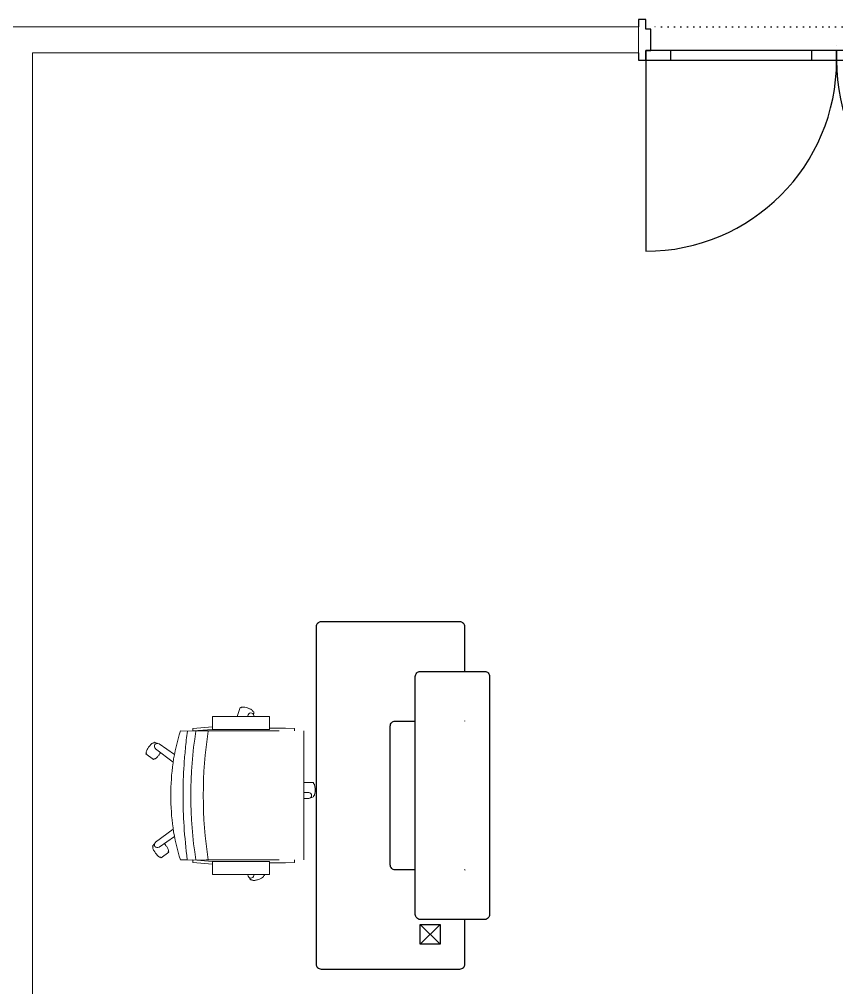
# Model space of a CAD drawing. Extents: x -5598 to 26293, y -3808 to 13850.
# Drawn here: x 1010.3 to 1340, y 11112.5 to 11503 of the extents above; entities that cross this region are included whole.
import ezdxf

# ---------------------------------------------------------------- set-up
doc = ezdxf.new("R2010")
doc.units = 0
doc.header["$LTSCALE"] = 100
doc.header["$MEASUREMENT"] = 0
doc.linetypes.add('DOT', pattern=[0.25, 0, -0.25])
doc.layers.add('KA-PEN-8 @ 1', color=5, linetype='Continuous')
doc.layers.add('TEFRIS', color=7, linetype='Continuous')
doc.layers.add('Y-DUVAR ALCIPAN', color=94, linetype='Continuous', lineweight=20)
doc.styles.add('OLC-50', font='romans.shx', dxfattribs={"width": 0.5, "height": 0.15})

# ---------------------------------------------------------------- blocks, each defined once
blk = doc.blocks.new('*U145')
at = {"color": 0}
for p, q in [((-157, 13.5), (-157, 90.5)), ((-3, 13.5), (-3, 90.5)), ((-147, 13.5), (-147, 9.5)), ((-90.1, 13.5), (-90.1, 9.5)), ((-70, 13.5), (-70, 9.5)), ((-13.1, 13.5), (-13.1, 9.5)), ((-80, 7.5), (-80, 7.5))]:
    blk.add_line(p, q, dxfattribs=at)
at = {"color": 0, "linetype": 'DOT', "ltscale": 0.1}
blk.add_line((-155, 0), (-5, 0), dxfattribs=at)
at = {"color": 0}
for points in [[(-160, 10.5), (-160, 13.5), (-157, 13.5), (-157, 9.5), (-155, 9.5), (-155, 1), (-157, 1), (-157, -3), (-160, -3), (-160, 0)], [(0, 10.5), (0, 13.5), (-3, 13.5), (-3, 9.5), (-5, 9.5), (-5, 1), (-3, 1), (-3, -3), (0, -3), (0, 0)]]:
    blk.add_lwpolyline(points, dxfattribs=at)
for points in [[(-157, 13.5), (-157, 9.5), (-80, 9.5), (-80, 13.5)], [(-80, 13.5), (-80, 9.5), (-3, 9.5), (-3, 13.5)]]:
    blk.add_lwpolyline(points, close=True, dxfattribs=at)
for centre, start, end in [((-157, 13.5), 0, 90), ((-3, 13.5), 90, 180)]:
    blk.add_arc(centre, 77, start, end, dxfattribs=at)
at = {"style": 'OLC-50', "width": 0.5, "flags": 1}
for tag, p in [('K-NO', (-202.76, -83.82)), ('K-KANRENK', (-22.31, -88.79)), ('K-BLOK', (-203.43, -120.56)), ('K-KASRENK', (-21.25, -126.74)), ('K-KAT', (-204.31, -156.03)), ('K-TAMACILMA', (-22.77, -165.71)), ('K-MAHALKOD', (-203.25, -193.98)), ('K-FOTOSEL', (-21.83, -201.71)), ('K-MAHALAD', (-204.78, -232.95)), ('K-HERMETIK', (-19.92, -236.3)), ('K-ACILISYON', (-203.83, -268.95)), ('K-HIDROLIK', (-22.21, -270.16)), ('K-YANGIN', (-201.93, -303.54)), ('K-KART', (-20.38, -303.83)), ('K-KANATTIP', (-204.21, -337.41)), ('K-BAND', (-21.83, -345.67)), ('K-KANATMALZ', (-202.39, -371.07)), ('K-MENFEZ', (-19.92, -380.26)), ('K-KASAMALZ', (-201.37, -410.06)), ('K-PBAR', (-22.21, -414.12)), ('K-KASATIP', (-202.05, -446.79)), ('K-ELEKTRIKLI', (-20.38, -447.79)), ('K-DUVAR', (-202.05, -485.23)), ('K-TIP', (-20.38, -486.44)), ('K-REZ1', (-20.38, -524.33)), ('K-REZ2', (-20.38, -560.76)), ('K-REZ3', (-20.38, -600.74))]:
    blk.add_attdef(tag, p, '', height=30, dxfattribs=at)
blk = doc.blocks.new('F_ersa-flo-toplanti koltugu')
at = {"color": 0, "linetype": 'ByBlock', "lineweight": 0, "ltscale": 0.1}
for p, q in [((14.5, 6.97), (16.73, 10.04)), ((17.06, 9.8), (16.73, 10.04)), ((19.57, 8.84), (19.41, 8.96)), ((-24.85, 4.16), (-25.18, 3.93)), ((-22.94, 0.85), (-25.18, 3.93)), ((-23.32, 6.14), (-23.24, 6.2)), ((-20.86, 4.79), (-20.82, 4.74)), ((-20.82, 4.74), (-16.57, -1.45)), ((-20.81, 7.1), (-20.48, 7.34)), ((-18.92, 6.2), (-18.88, 6.15)), ((-18.88, 6.15), (-13.56, -0.94)), ((18.85, 6.15), (13.43, -0.92)), ((14.83, 6.73), (14.5, 6.97)), ((20.79, 4.74), (16.45, -1.43)), ((18.89, 6.2), (18.85, 6.15)), ((20.83, 4.79), (20.79, 4.74)), ((21.1, 6.87), (21.43, 6.63)), ((-22.62, 1.09), (-22.94, 0.85)), ((-26.04, -9.22), (-25.91, -6.64)), ((-26.01, -3.91), (-25.91, -6.64)), ((25.91, -6.66), (26, -3.91)), ((25.91, -6.66), (25.99, -8.82)), ((-27.01, -8.82), (-27.69, -16.79)), ((-27.01, -8.82), (-26.02, -8.82)), ((-26.02, -8.88), (-26.69, -16.79)), ((-26.03, -14.21), (-26.04, -9.22)), ((26.99, -8.82), (25.99, -8.82)), ((25.99, -8.82), (26.66, -16.79)), ((25.99, -8.82), (25.99, -43.69)), ((26.99, -8.82), (27.66, -16.79)), ((-26.01, -43.69), (-26.03, -14.21)), ((-26.69, -16.79), (-31.86, -16.79)), ((-31.86, -16.79), (-31.86, -17.21)), ((-31.86, -17.21), (-31.86, -17.25)), ((-31.86, -39.75), (-31.86, -17.25)), ((-26.69, -17.21), (-26.69, -16.79)), ((-26.69, -17.25), (-26.69, -17.21)), ((-26.69, -17.25), (-26.69, -39.75)), ((26.66, -17.21), (26.66, -16.79)), ((27.66, -16.79), (26.66, -16.79)), ((26.66, -17.25), (26.66, -17.21)), ((26.66, -17.25), (26.66, -39.75)), ((27.66, -16.79), (31.83, -16.79)), ((31.83, -16.79), (31.83, -17.21)), ((31.83, -17.21), (31.83, -17.25)), ((31.83, -39.75), (31.83, -17.25)), ((31.83, -26.93), (31.88, -26.75)), ((31.88, -26.75), (35.5, -27.93)), ((-32.54, -31.17), (-32.48, -31.15)), ((-32.48, -31.15), (-31.86, -30.93)), ((32.46, -31.15), (31.83, -30.92)), ((32.52, -31.17), (32.46, -31.15)), ((35.3, -30.81), (35.27, -30.9)), ((35.37, -28.31), (35.5, -27.93)), ((-33.98, -32.69), (-34.1, -32.3)), ((33.83, -33.06), (33.71, -33.44)), ((-33.9, -35.19), (-33.88, -35.27)), ((-33.88, -35.27), (-33.87, -35.28)), ((-32.44, -37.44), (-32.31, -37.82)), ((-31.86, -37.67), (-32.31, -37.82)), ((-26.69, -39.75), (-31.86, -39.75)), ((-27.13, -39.75), (-27.13, -46.27)), ((26.66, -39.75), (31.83, -39.75)), ((27.1, -39.75), (27.1, -46.27)), ((-27.13, -46.27), (-27.01, -49.92)), ((27.1, -46.27), (26.99, -49.92)), ((-27.01, -49.92), (-26.01, -49.92)), ((26.99, -49.92), (25.99, -49.92)), ((25.99, -53.63), (-26.01, -53.63)), ((-1.21, -55.61), (-1.24, -53.63)), ((1.19, -55.61), (1.24, -53.63)), ((5.19, -53.63), (5.19, -57.51)), ((-1.21, -55.67), (-1.21, -55.61)), ((-0.61, -57.51), (-0.21, -57.51)), ((-0.21, -57.51), (-0.61, -57.51)), ((1.18, -55.67), (1.19, -55.61)), ((2.03, -58.21), (2.38, -58.21)), ((4.78, -57.51), (5.19, -57.51)), ((5.19, -57.51), (4.99, -57.51))]:
    blk.add_line(p, q, dxfattribs=at)
for centre, radius, start, end in [((-19.85, 5.45), 1.2, 126, 212.917), ((-19.85, 5.45), 1.2, 39.083, 126), ((-23.15, 2.9), 5.18, 45.6678, 58.9496), ((23.27, 14.01), 11.55, 233.7157, 238.8472), ((19.82, 5.45), 1.2, 54, 140.917), ((19.82, 5.45), 1.2, 327.083, 54), ((16.38, 7.8), 5.18, 333.6678, 346.9496), ((-26.93, 11.37), 11.55, 305.7161, 310.8475), ((0, -172.92), 164.88, 80.9321, 99.085), ((0.01, -182.12), 169.03, 81.1597, 98.8613), ((-32.11, -32.29), 1.2, 111.083, 198), ((32.08, -32.29), 1.2, 342, 68.917), ((-30.71, -36.21), 5.18, 117.6678, 130.9496), ((-32.11, -32.29), 1.2, 198, 282.3041), ((32.08, -32.29), 1.2, 257.658, 342), ((33.26, -28.29), 5.18, 261.6678, 274.9496), ((-2545628743614.51, -75.76), 2545628743588.49, 0.000000000417, 0.000000000834), ((-2545628743500.42, -75.76), 2545628743526.41, 0.000000000417, 0.000000000834), ((-0.01, -55.61), 1.2, 183.083, 270), ((4.15, -55.49), 5.18, 189.6678, 202.9496), ((-0.01, -55.61), 1.2, 270, 356.917)]:
    blk.add_arc(centre, radius, start, end, dxfattribs=at)
for points, knots in [([(17.06, 9.8), (17.1, 9.84), (17.2, 9.92), (17.49, 9.97), (17.97, 9.84), (18.64, 9.49), (19.14, 9.16), (19.41, 8.96)], [0, 0, 0, 0, 0.172942, 0.361057, 0.872877, 1.626711, 2.645924, 2.645924, 2.645924, 2.645924]), ([(19.57, 8.84), (19.72, 8.74), (19.99, 8.53), (20.44, 8.15), (20.85, 7.74), (21.15, 7.28), (21.17, 6.97), (21.1, 6.87)], [0, 0, 0, 0, 0.545062, 1.019214, 1.773049, 2.286651, 2.645933, 2.645933, 2.645933, 2.645933]), ([(-24.85, 4.16), (-24.88, 4.21), (-24.92, 4.33), (-24.87, 4.63), (-24.6, 5.04), (-24.06, 5.57), (-23.59, 5.94), (-23.32, 6.14)], [0, 0, 0, 0, 0.172942, 0.361057, 0.872877, 1.626711, 2.646409, 2.646409, 2.646409, 2.646409]), ([(-23.24, 6.2), (-23.08, 6.31), (-22.79, 6.51), (-22.27, 6.85), (-21.74, 7.12), (-21.2, 7.28), (-20.89, 7.2), (-20.81, 7.1)], [0, 0, 0, 0, 0.577332, 1.06417, 1.846026, 2.374856, 2.743261, 2.743261, 2.743261, 2.743261]), ([(16.43, 4.7), (16.28, 4.81), (16, 5.02), (15.52, 5.42), (15.09, 5.83), (14.78, 6.31), (14.76, 6.62), (14.83, 6.73)], [0, 0, 0, 0, 0.577328, 1.064166, 1.846022, 2.374851, 2.743257, 2.743257, 2.743257, 2.743257]), ([(0, 0), (-4.39, 0), (-13.21, -0.52), (-21.82, -2.49), (-26, -3.91)], [139.974474, 139.974474, 139.974474, 139.974474, 153.120825, 166.440749, 166.440749, 166.440749, 166.440749]), ([(-20.18, 1.99), (-20.34, 1.88), (-20.63, 1.68), (-21.15, 1.34), (-21.68, 1.07), (-22.23, 0.91), (-22.53, 0.99), (-22.62, 1.09)], [0, 0, 0, 0, 0.576836, 1.063674, 1.845529, 2.374359, 2.742764, 2.742764, 2.742764, 2.742764]), ([(0, 0), (4.39, 0), (13.21, -0.52), (21.82, -2.49), (26, -3.91)], [139.974474, 139.974474, 139.974474, 139.974474, 153.120825, 166.440749, 166.440749, 166.440749, 166.440749]), ([(25.91, -6.66), (23.55, -6.37), (19.03, -5.86), (10.4, -5.12), (0, -4.77), (-12.78, -5.19), (-21.4, -6.1), (-25.91, -6.64)], [0, 0, 0, 0, 7.145256, 13.645376, 25.988383, 38.337981, 51.976135, 51.976135, 51.976135, 51.976135]), ([(35.27, -30.9), (35.21, -31.09), (35.09, -31.42), (34.87, -31.99), (34.6, -32.53), (34.25, -32.98), (33.96, -33.09), (33.83, -33.06)], [0, 0, 0, 0, 0.577333, 1.064171, 1.846026, 2.374856, 2.743261, 2.743261, 2.743261, 2.743261]), ([(35.37, -28.31), (35.43, -28.34), (35.53, -28.41), (35.66, -28.67), (35.69, -29.17), (35.56, -29.92), (35.4, -30.49), (35.3, -30.81)], [0, 0, 0, 0, 0.172942, 0.361057, 0.872877, 1.626711, 2.6478, 2.6478, 2.6478, 2.6478]), ([(-33.9, -35.19), (-33.96, -35.01), (-34.06, -34.69), (-34.2, -34.11), (-34.29, -33.54), (-34.27, -32.99), (-34.1, -32.73), (-33.98, -32.69)], [0, 0, 0, 0, 0.545064, 1.019216, 1.773051, 2.286653, 2.645934, 2.645934, 2.645934, 2.645934]), ([(-32.44, -37.44), (-32.49, -37.45), (-32.62, -37.45), (-32.89, -37.31), (-33.21, -36.91), (-33.56, -36.2), (-33.76, -35.61), (-33.87, -35.28)], [0, 0, 0, 0, 0.172942, 0.369164, 0.897228, 1.679083, 2.743254, 2.743254, 2.743254, 2.743254]), ([(2.03, -58.21), (1.85, -58.2), (1.53, -58.19), (0.98, -58.14), (0.45, -58.05), (-0.03, -57.86), (-0.2, -57.63), (-0.21, -57.51)], [0, 0, 0, 0, 0.518355, 0.95952, 1.655795, 2.138928, 2.483087, 2.483087, 2.483087, 2.483087]), ([(4.78, -57.51), (4.78, -57.56), (4.74, -57.68), (4.53, -57.89), (4.07, -58.07), (3.32, -58.18), (2.72, -58.21), (2.38, -58.21)], [0, 0, 0, 0, 0.172942, 0.361057, 0.872877, 1.626711, 2.645924, 2.645924, 2.645924, 2.645924])]:
    blk.add_open_spline(points, degree=3, knots=knots, dxfattribs=at)
blk = doc.blocks.new('A$C724103BE')
at = {"color": 0, "transparency": 33554687}
blk.add_lwpolyline([(50, -60), (68, -60, 0.414214), (70, -58), (70, -2, 0.414214), (68, 0), (-68, 0, 0.414214), (-70, -2), (-70, -58, 0.414214), (-68, -60), (-50, -60)], format="xyb", dxfattribs=at)
at = {"color": 0, "ltscale": 20}
blk.add_lwpolyline([(-30, -40), (-30, -31.89, -0.414214), (-28, -29.89), (28, -29.89, -0.414214), (30, -31.89), (30, -40)], format="xyb", dxfattribs=at)
at = {"color": 0, "linetype": 'ByBlock', "ltscale": 20}
blk.add_lwpolyline([(-60, -42), (-52, -42), (-52, -50), (-60, -50)], close=True, dxfattribs=at)
for points in [[(-60, -50), (-52, -42)], [(-52, -50), (-60, -42)]]:
    blk.add_lwpolyline(points, dxfattribs=at)
at = {"color": 0}
blk.add_lwpolyline([(48, -70), (-48, -70, -0.414214), (-50, -68), (-50, -42, -0.414214), (-48, -40), (48, -40, -0.414214), (50, -42), (50, -68, -0.414214)], format="xyb", close=True, dxfattribs=at)
at = {"color": 0, "linetype": 'DOT', "ltscale": 20}
for points in [[(30, -40), (30, -60), (-30, -60), (-30, -40)], [(-30, -60), (-50, -60)], [(30, -60), (50, -60)]]:
    blk.add_lwpolyline(points, dxfattribs=at)
at = {"color": 0, "lineweight": 0}
blk.add_blockref('F_ersa-flo-toplanti koltugu', (0.01, 58.63), dxfattribs=at)

msp = doc.modelspace()

# ---------------------------------------------------------------- linework, layer by layer
at = {"layer": 'Y-DUVAR ALCIPAN'}
for p, q in [((800, 11500), (1260, 11500)), ((1260, 11489.5), (1260, 11500)), ((1015.5, 11489.5), (1260, 11489.5)), ((1015.5, 11105), (1015.5, 11489.5))]:
    msp.add_line(p, q, dxfattribs=at)

# ---------------------------------------------------------------- block references
at = {"layer": 'KA-PEN-8 @ 1', "rotation": 180}
msp.add_blockref('*U145', (1260, 11500), dxfattribs=at)
at = {"layer": 'TEFRIS', "color": 11, "ltscale": 0.05, "rotation": 90}
msp.add_blockref('A$C724103BE', (1130, 11190), dxfattribs=at)

doc.saveas('drawing.dxf')
